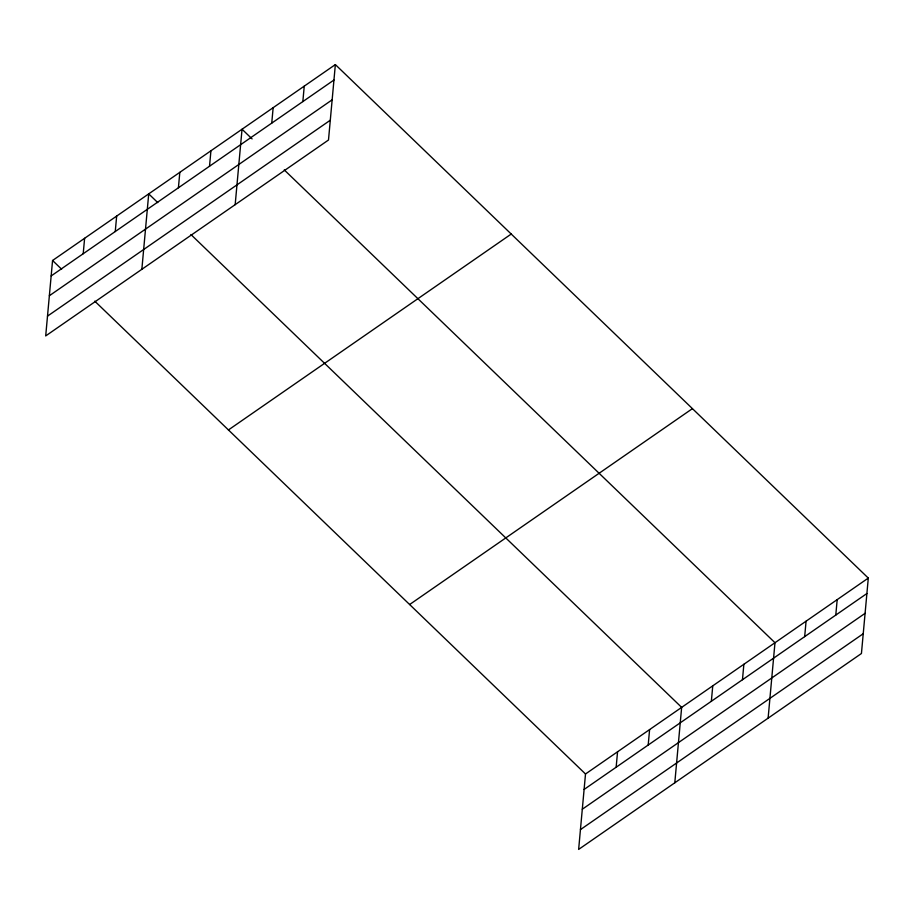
<?xml version="1.0" encoding="UTF-8"?>
<svg xmlns="http://www.w3.org/2000/svg" width="914" height="914" viewBox="0 0 914 914"><rect width="100%" height="100%" fill="white"/><g stroke="black" fill="none" stroke-linecap="round" stroke-linejoin="round"><path stroke-width="1.37" d="M335.358 64.586L52.566 260.49L45.7 335.918L328.492 140.013L335.358 64.586L868.3 578.082L861.434 653.51L578.642 849.414L585.508 773.987L868.3 578.082M83.208 253.738L84.614 238.28M115.255 231.528L116.661 216.081M141.853 269.31L148.719 193.882L157.756 202.6M178.413 187.781L179.818 172.335M209.523 166.234L210.928 150.776M235.172 204.667L242.039 129.228L252.093 138.917M271.744 123.127L273.149 107.681M302.842 101.58L304.248 86.133M616.15 767.234L617.556 751.788M648.197 745.024L649.603 729.578M674.795 782.807L681.65 707.379L190.923 234.544M711.355 701.278L712.76 685.831M742.465 679.73L743.87 664.272M768.114 718.164L774.981 642.725L284.243 169.901M804.674 636.624L806.079 621.177M835.784 615.076L837.19 599.63M51.161 275.937L333.953 80.032M49.356 295.736L332.148 99.832M47.505 316.13L330.297 120.225M228.431 429.946L511.234 234.041M409.632 604.531L692.435 408.627M584.103 789.433L866.895 593.529M582.298 809.233L865.09 613.328M580.436 829.626L863.239 633.722M52.566 260.49L61.615 269.207M94.77 301.152L585.508 773.987"/></g></svg>
